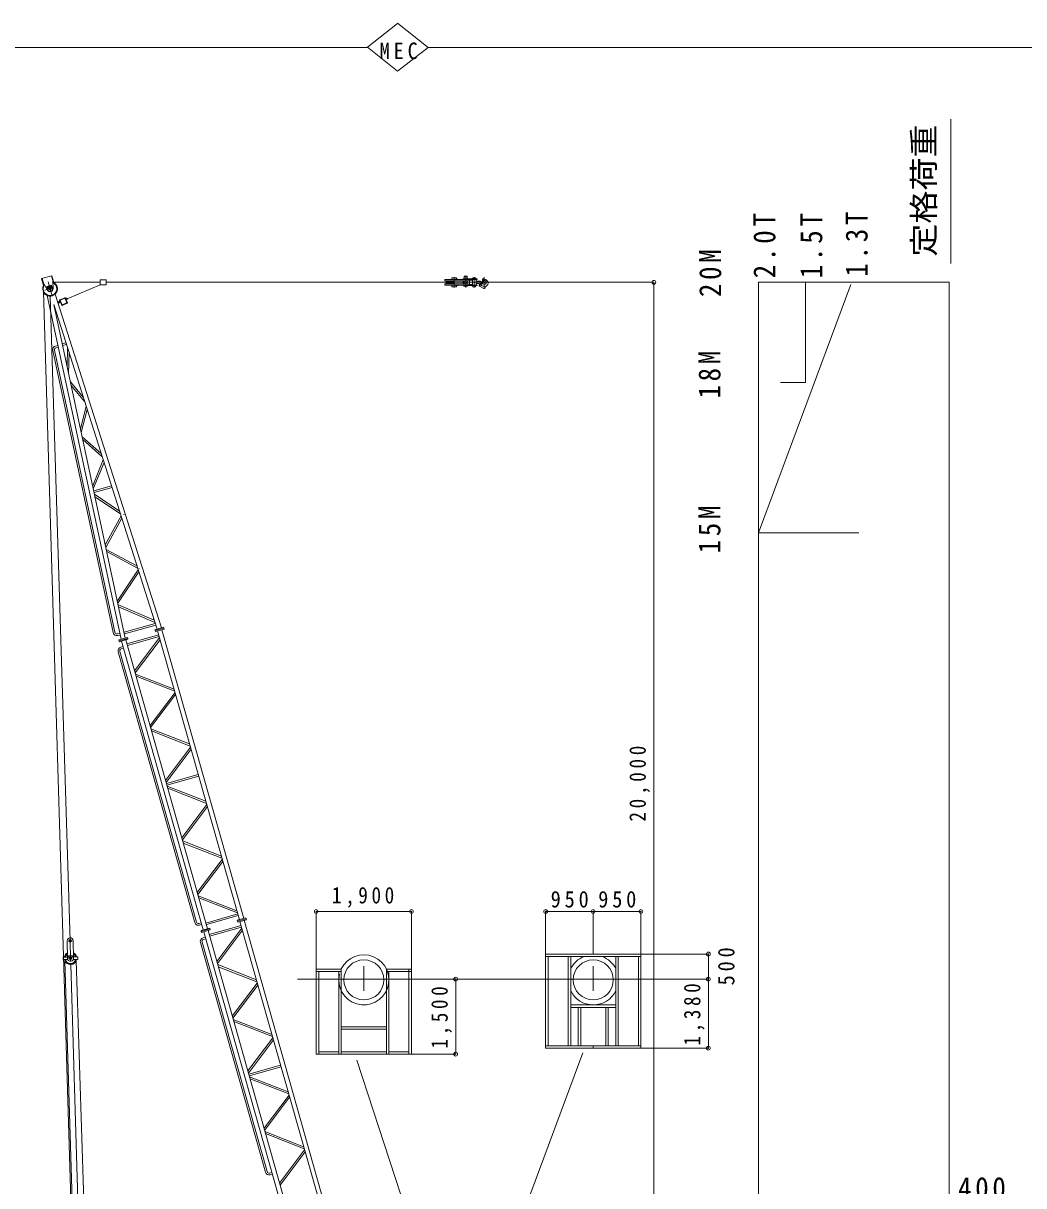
# Model space of a CAD drawing. Units: millimetres at full size, sheet at 1:150; details may follow other scales. Extents: x -30700 to 29919, y -306531 to 293469.
# Drawn here: x -8669 to 11300, y -2436 to 20776 of the extents above; entities that cross this region are included whole.
import ezdxf
from ezdxf.enums import TextEntityAlignment as Align

# ---------------------------------------------------------------- set-up
doc = ezdxf.new("R2010")
doc.units = ezdxf.units.MM
doc.header["$LTSCALE"] = 150
doc.header["$PDMODE"] = 32
doc.header["$PDSIZE"] = 75
for name, color, linetype, lineweight in [('0-0', 7, 'Continuous', 9), ('1-1', 7, 'Continuous', 9), ('1-2', 4, 'Continuous', 9)]:
    doc.layers.add(name, color=color, linetype=linetype, lineweight=lineweight)
doc.styles.add('ＭＳ ゴシック', font='')
doc.styles.get('ＭＳ ゴシック').set_extended_font_data('MS Gothic')

msp = doc.modelspace()

# ---------------------------------------------------------------- linework, layer by layer
at = {"layer": '0-0'}
for p, q in [((-1801, 20297.4), (-1198.2, 20769.6)), ((-1198.2, 20776.2), (-590.8, 20292.8)), ((-30700.2, 20292.6), (-1800.5, 20292.6))]:
    msp.add_line(p, q, dxfattribs=at)
for points in [[(-1801, 20297.4), (-1197.7, 19817.3), (-590.8, 20292.8)], [(-591.6, 20292.6), (29918.9, 20292.6), (29918.9, -21666.9)]]:
    msp.add_lwpolyline(points, dxfattribs=at)
at = {"layer": '1-1'}
for p, q in [((-8302.4, 15676.7), (-8096.5, 15735)), ((-8302.4, 15676.7), (-8264.5, 15542.8)), ((-8290.9, 15680), (-8251.6, 15541.3)), ((-8263.6, 15583.7), (-8186.5, 15445.6)), ((-8173.7, 15614.8), (-8092.3, 15327.3)), ((-8108, 15731.7), (-8068.8, 15593.1)), ((-8096.5, 15735), (-8058.6, 15601)), ((-8080.8, 15635.5), (-8074.2, 15477.4)), ((-8059.3, 15603.4), (-7134.1, 15603.4)), ((-7791.8, 15276.7), (-7134.1, 15553.4)), ((-7134.1, 15653.4), (-7014.1, 15653.4)), ((-7134.1, 15553.4), (-7134.1, 15653.4)), ((-7134.1, 15553.4), (-7014.1, 15553.4)), ((-7014.1, 15553.4), (-7014.1, 15653.4)), ((-7014.1, 15603.4), (-67.8, 15603.4)), ((-257.8, 15658.4), (-257.8, 15633.4)), ((-257.8, 15658.4), (392.2, 15658.4)), ((-257.8, 15633.4), (212.2, 15633.4)), ((-257.8, 15573.4), (212.2, 15573.4)), ((-257.8, 15548.4), (-257.8, 15573.4)), ((-227.8, 15613.4), (-227.8, 15623.4)), ((-227.8, 15623.4), (-67.8, 15623.4)), ((-227.8, 15613.4), (-202.9, 15609.3)), ((-227.8, 15613.4), (-67.8, 15613.4)), ((-227.8, 15593.4), (-202.9, 15597.4)), ((-227.8, 15583.4), (-227.8, 15593.4)), ((-227.8, 15593.4), (-67.8, 15593.4)), ((-227.8, 15583.4), (-67.8, 15583.4)), ((-127.8, 15633.4), (-127.8, 15623.4)), ((-127.8, 15583.4), (-127.8, 15573.4)), ((-22.8, 15690.4), (-112.8, 15690.4)), ((-112.8, 15690.4), (-112.8, 15658.4)), ((-67.8, 15705.3), (-67.8, 15498.1)), ((-67.8, 15573.4), (-67.8, 15633.4)), ((-42.8, 15664.4), (2.2, 15664.4)), ((-42.8, 15658.4), (-42.8, 15664.4)), ((-22.8, 15690.4), (-22.8, 15664.4)), ((2.2, 15658.4), (2.2, 15664.4)), ((112.2, 15633.4), (112.2, 15573.4)), ((132.2, 15718.3), (139.2, 15725.4)), ((132.2, 15718.3), (192.2, 15718.3)), ((132.2, 15718.3), (132.2, 15670.4)), ((132.2, 15633.4), (132.2, 15573.4)), ((185.1, 15725.4), (139.2, 15725.4)), ((162.2, 15705.3), (162.2, 15498.1)), ((185.1, 15725.4), (192.2, 15718.3)), ((192.2, 15718.3), (192.2, 15670.4)), ((192.2, 15633.4), (192.2, 15573.4)), ((212.2, 15658.4), (212.2, 15633.4)), ((212.2, 15548.4), (212.2, 15573.4)), ((237.2, 15558.4), (297.2, 15558.4)), ((282.2, 15676.4), (312.2, 15676.4)), ((282.2, 15670.4), (282.2, 15676.4)), ((297.2, 15548.4), (297.2, 15658.4)), ((307.2, 15690.4), (307.2, 15676.4)), ((312.2, 15670.4), (312.2, 15676.4)), ((332.2, 15705.3), (332.2, 15498.1)), ((366.5, 15628.4), (425.4, 15628.4)), ((366.5, 15578.4), (412.3, 15578.4)), ((367.2, 15548.4), (367.2, 15658.4)), ((392.2, 15658.4), (392.2, 15670.4)), ((509.1, 15644.3), (430.5, 15547.8)), ((464.1, 15545), (521.3, 15635.6)), ((532.2, 15705.3), (532.2, 15498.1)), ((-7590.1, -6917.3), (-8267.3, 15412.7)), ((-8239.5, 15445.1), (-8081.2, 15489.9)), ((-8190, 15339), (-6718, 8475)), ((-8187.1, 15506), (-8179.8, 15519.1)), ((-8187.1, 15506), (-8179.1, 15477.8)), ((-8118.4, 15536.5), (-8179.8, 15519.1)), ((-8179.1, 15477.8), (-8157.4, 15483.9)), ((-8170.7, 15500.9), (-8158.5, 15504.4)), ((-8166.1, 15496), (-8169.1, 15506.8)), ((-7735.5, 2455.7), (-8129.6, 15328)), ((-8117.9, 15509.6), (-8121, 15520.4)), ((-8119.9, 15515.3), (-8109.2, 15518.3)), ((-8118.9, 15494.8), (-8097.3, 15500.9)), ((-8118.4, 15536.5), (-8105.3, 15529.2)), ((-8105.3, 15529.2), (-8097.3, 15500.9)), ((-8086, 15488.5), (-8102.3, 15546.3)), ((-5912.4, 8703), (-8033.1, 15368.1)), ((-257.8, 15548.4), (392.2, 15548.4)), ((-112.8, 15516.4), (-112.8, 15548.4)), ((-22.8, 15516.4), (-112.8, 15516.4)), ((-42.8, 15548.4), (-42.8, 15542.4)), ((-42.8, 15542.4), (2.2, 15542.4)), ((-22.8, 15516.4), (-22.8, 15542.4)), ((2.2, 15548.4), (2.2, 15542.4)), ((107.2, 15548.4), (107.2, 15536.4)), ((107.2, 15536.4), (392.2, 15536.4)), ((127.2, 15536.4), (127.2, 15526.4)), ((127.2, 15526.4), (197.2, 15526.4)), ((197.2, 15536.4), (197.2, 15526.4)), ((282.2, 15536.4), (282.2, 15530.4)), ((282.2, 15530.4), (312.2, 15530.4)), ((307.2, 15516.4), (307.2, 15530.4)), ((312.2, 15536.4), (312.2, 15530.4)), ((392.2, 15548.4), (392.2, 15536.4)), ((435.3, 15525), (523.8, 15479.9)), ((464.1, 15545), (538.9, 15511.4)), ((-8061.3, 15163.3), (-6632.2, 8499.3)), ((-5998.1, 8678.7), (-8061.3, 15163.3)), ((-7984.8, 15216.3), (-7955.1, 15219.2)), ((-7972.4, 15178.8), (-7947.1, 15200.1)), ((-7932.5, 15223), (-7946, 15217.3)), ((-7900, 15146), (-7942.7, 15247.4)), ((-7928.6, 15213.8), (-7942.1, 15208.1)), ((-7838.7, 15296.6), (-7940, 15253.9)), ((-7929.6, 15242), (-7894.7, 15159.1)), ((-7926.9, 15248.6), (-7844, 15283.5)), ((-7893.5, 15143.3), (-7792.1, 15186)), ((-7888.2, 15156.4), (-7805.2, 15191.3)), ((-7837.4, 15280.8), (-7802.5, 15197.9)), ((-7789.4, 15192.5), (-7832.1, 15293.9)), ((-7821.8, 15269.5), (-7808.3, 15275.2)), ((-7818, 15260.3), (-7804.4, 15266)), ((-7892.5, 14376.2), (-7817.6, 14397.4)), ((-6871.8, 8608.1), (-8080, 14241.8)), ((-6838.6, 8615.2), (-8046.8, 14248.9)), ((-8022.4, 14330.9), (-7976, 14340.8)), ((-8015.3, 14297.6), (-7968.8, 14307.6)), ((-7885.4, 14342.9), (-7807.3, 14364.9)), ((-7794.7, 13920.1), (-7788.1, 14304.7)), ((-7763, 13784.7), (-7755.9, 14203.3)), ((-7470.6, 13306.9), (-7728.9, 13613.1)), ((-7443.7, 13222.2), (-7713.7, 13542.4)), ((-7527.9, 12675.7), (-7412.7, 13124.8)), ((-7511.9, 12601.2), (-7393.3, 13063.7)), ((-7113.9, 12185.5), (-7494.5, 12520.3)), ((-7098.4, 12126.6), (-7482.6, 12464.5)), ((-7283.6, 11536.7), (-7073.2, 12057.8)), ((-7270.9, 11477.4), (-7057, 12007)), ((-7262.2, 11436.7), (-6907.5, 11537.1)), ((-7255, 11403.4), (-6897.2, 11504.7)), ((-6747.7, 11034.9), (-7248, 11370.7)), ((-6731.2, 10982.8), (-7237.7, 11322.9)), ((-7031.2, 10359.6), (-6716.7, 10937.3)), ((-6663.8, 10963.4), (-6656.7, 10976.4)), ((-7014.9, 10318.3), (-6702.4, 10892.4)), ((-6400.5, 9943.5), (-7011.6, 10268.5)), ((-6385.8, 9897.2), (-7002.3, 10225.1)), ((-6791.2, 9240.5), (-6375.1, 9863.8)), ((-6781.2, 9194.2), (-6361.9, 9822.3)), ((-6354.9, 9894.2), (-6356.2, 9892.1)), ((-6326.6, 9875.3), (-6328, 9873.2)), ((-6054.6, 8856.5), (-6771.5, 9163.2)), ((-6041, 8813.7), (-6766.2, 9124)), ((-6743.5, 8593.6), (-6789.9, 8583.7)), ((-6657, 8614.9), (-6033.9, 8791.2)), ((-6649.9, 8581.6), (-6023.6, 8758.8)), ((-6041.2, 8666.5), (-6036.1, 8648.2)), ((-6036.1, 8648.2), (-5862.9, 8697.2)), ((-6036.1, 8648.2), (-5862.9, 8697.2)), ((-6036.1, 8648.2), (-5862.9, 8697.2)), ((-6036.1, 8648.2), (-5862.9, 8697.2)), ((-6030.9, 8630), (-6036.1, 8648.2)), ((-5987.2, 8642.3), (-4355.7, 2876.7)), ((-5901.4, 8666.6), (-4269.9, 2901)), ((-6851.7, 8570.4), (-6846.6, 8571.5)), ((-6782.8, 8550.4), (-6736.3, 8560.4)), ((-6762.9, 8462.3), (-6757.7, 8444)), ((-6757.7, 8444), (-6584.5, 8493)), ((-6757.7, 8444), (-6584.5, 8493)), ((-6757.7, 8444), (-6584.5, 8493)), ((-6757.7, 8444), (-6584.5, 8493)), ((-6752.6, 8425.7), (-6757.7, 8444)), ((-6708.8, 8438.1), (-5077.3, 2672.5)), ((-6623.1, 8462.4), (-4991.6, 2696.8)), ((-6600.2, 8381.6), (-5964.3, 8561.5)), ((-6591, 8348.8), (-5955, 8528.8)), ((-5949.2, 8508.2), (-6448.7, 7846.1)), ((-5937.6, 8467.1), (-6437.1, 7805)), ((-5246.6, 2821), (-6775.2, 8222.9)), ((-6742.5, 8232.2), (-5213.9, 2830.3)), ((-6723.4, 8315.5), (-6677.8, 8328.4)), ((-6714.2, 8282.8), (-6668.5, 8295.7)), ((-5658, 7478.9), (-6430.3, 7781.1)), ((-5646.3, 7437.9), (-6418.7, 7740)), ((-5639.6, 7413.9), (-6139.1, 6751.9)), ((-5627.9, 7372.9), (-6127.4, 6710.8)), ((-5348.3, 6384.7), (-6120.7, 6686.9)), ((-5336.7, 6343.6), (-6109.1, 6645.8)), ((-5329.9, 6319.7), (-5829.4, 5657.6)), ((-5318.3, 6278.6), (-5817.8, 5616.6)), ((-5812, 5595.9), (-5176, 5775.9)), ((-5802.7, 5563.2), (-5166.8, 5743.2)), ((-5024.5, 5240.4), (-5796.9, 5542.6)), ((-5012.9, 5199.4), (-5785.3, 5501.5)), ((-5006.1, 5175.4), (-5505.6, 4513.4)), ((-4994.5, 5134.4), (-5494, 4472.3)), ((-4714.9, 4146.2), (-5487.2, 4448.4)), ((-4703.3, 4105.1), (-5475.6, 4407.3)), ((-4696.5, 4081.2), (-5196, 3419.1)), ((-4684.9, 4040.1), (-5184.4, 3378.1)), ((-4405.2, 3052), (-5177.6, 3354.1)), ((-4393.6, 3010.9), (-5166, 3313.1)), ((-5163.3, 2802), (-5117.6, 2814.9)), ((-5023.7, 2810.3), (-4387.8, 2990.3)), ((-5014.5, 2777.6), (-4378.5, 2957.5)), ((-4399.4, 2864.3), (-4394.2, 2846.1)), ((-4394.2, 2846.1), (-4221, 2895.1)), ((-4394.2, 2846.1), (-4221, 2895.1)), ((-4389, 2827.8), (-4394.2, 2846.1)), ((-2719.5, -2905.2), (-4345.3, 2840.2)), ((-2633.8, -2881), (-4259.6, 2864.4)), ((-5154, 2769.3), (-5108.4, 2782.2)), ((-5121.1, 2660.1), (-5115.9, 2641.9)), ((-5115.9, 2641.9), (-4942.7, 2690.9)), ((-5115.9, 2641.9), (-4942.7, 2690.9)), ((-5110.7, 2623.6), (-5115.9, 2641.9)), ((-3441.2, -3109.5), (-5067, 2635.9)), ((-3355.5, -3085.2), (-4981.2, 2660.2)), ((-4958.4, 2579.4), (-4322.4, 2759.3)), ((-4949.1, 2546.7), (-4313.2, 2726.6)), ((-4307.3, 2706), (-4806.9, 2043.9)), ((-4295.7, 2664.9), (-4795.2, 2002.9)), ((-7786.6, 2104.8), (-7792.7, 2454.7)), ((-7766.7, 2455.2), (-7692.6, 2456.5)), ((-7725.8, 2057), (-7733.5, 2495.1)), ((-7672.8, 2456.8), (-7666.7, 2106.9)), ((-5133.3, 2420.7), (-3836.2, -2163.3)), ((-3803.5, -2154), (-5100.6, 2430)), ((-5081.6, 2513.3), (-5035.9, 2526.3)), ((-5072.3, 2480.6), (-5026.7, 2493.5)), ((-7871.1, 2128.3), (-7787.1, 2129.8)), ((-7870.2, 2078.3), (-7871.1, 2128.3)), ((-7767, 2125.1), (-7742, 2125.6)), ((-7764.8, 2105.2), (-7715, 2106)), ((-7712, 2126.1), (-7687, 2126.5)), ((-7687, 2126.5), (-7687.5, 2156.5)), ((-7667.1, 2131.9), (-7583.1, 2133.3)), ((-7582.2, 2083.4), (-7583.1, 2133.3)), ((3657.3, 2140.3), (1757.3, 2140.3)), ((1807.3, 2140.3), (1807.3, 360.3)), ((2207.3, 2140.3), (2207.3, 360.3)), ((2257.3, 2140.3), (2257.3, 360.3)), ((3157.3, 2140.3), (3157.3, 360.3)), ((3207.3, 2140.3), (3207.3, 360.3)), ((3607.3, 360.3), (3607.3, 2140.3)), ((-7870.2, 2078.3), (-7780.8, 2079.9)), ((-7576.3, -6501.2), (-7840.1, 2053.3)), ((-7463.6, -6421.7), (-7720.9, 1981)), ((-7671.7, 2081.8), (-7582.2, 2083.4)), ((-7610.2, 2060.4), (-7346.4, -6494.2)), ((-4016.1, 1676.7), (-4788.5, 1978.9)), ((-4004.5, 1635.7), (-4776.8, 1937.9)), ((-2821.3, 1890.3), (-2821.3, 190.3)), ((-2321.3, 1890.3), (-2821.3, 1890.3)), ((-2321.3, 1890.3), (-2321.3, 190.3)), ((-1871.3, 1947.7), (-1871.3, 1457.9)), ((-921.3, 1890.3), (-1421.3, 1890.3)), ((-1421.3, 1890.3), (-1421.3, 190.3)), ((-971.3, 190.3), (-971.3, 1890.3)), ((-921.3, 1890.3), (-921.3, 190.3)), ((2707.3, 1947.7), (2707.3, 1457.9)), ((3657.3, 1690.3), (-3195.1, 1690.3)), ((-2321.3, 1840.3), (-2821.3, 1840.3)), ((-2771.3, 1840.3), (-2771.3, 190.3)), ((-2371.3, 1840.3), (-2371.3, 190.3)), ((-921.3, 1840.3), (-1421.3, 1840.3)), ((-1371.3, 1840.3), (-1371.3, 190.3)), ((-3997.7, 1611.7), (-4497.2, 949.7)), ((-3986.1, 1570.7), (-4485.6, 908.6)), ((3157.3, 1175.3), (2257.3, 1175.3)), ((3157.3, 1125.3), (2257.3, 1125.3)), ((2407.3, 1125.3), (2407.3, 360.3)), ((2457.3, 1125.3), (2457.3, 360.3)), ((2957.3, 1125.3), (2957.3, 360.3)), ((3007.3, 1125.3), (3007.3, 360.3)), ((-3706.5, 582.5), (-4478.8, 884.7)), ((-3694.8, 541.5), (-4467.2, 843.6)), ((-1421.3, 740.3), (-2321.3, 740.3)), ((-3688.1, 517.5), (-4187.6, -144.5)), ((-3676.5, 476.5), (-4176, -185.6)), ((-1421.3, 690.3), (-2321.3, 690.3)), ((-2371.3, 240.3), (-2771.3, 240.3)), ((-1421.3, 240.3), (-2321.3, 240.3)), ((-971.3, 240.3), (-1371.3, 240.3)), ((1757.3, 360.3), (3657.3, 360.3)), ((2707.3, 360.3), (2707.3, 310.3)), ((-921.3, 190.3), (-2821.3, 190.3)), ((-2014.3, 69.5), (-461.1, -4667.8)), ((-4170.1, -206.2), (-3534.2, -26.3)), ((-4160.9, -239), (-3524.9, -59)), ((-3382.7, -561.8), (-4155, -259.6)), ((-3371, -602.8), (-4143.4, -300.6)), ((-3364.3, -626.8), (-3863.8, -1288.8)), ((-3352.7, -667.8), (-3852.2, -1329.9)), ((-3073, -1656), (-3845.4, -1353.8)), ((-3061.4, -1697), (-3833.8, -1394.9)), ((-3054.6, -1721), (-3554.1, -2383.1)), ((-3043, -1762), (-3542.5, -2424.1)), ((-3752.9, -2182.3), (-3707.2, -2169.4)), ((-3743.6, -2215), (-3697.9, -2202.1))]:
    msp.add_line(p, q, dxfattribs=at)
for points in [[(107.2, 15658.4), (107.2, 15670.4), (392.2, 15670.4)], [(237.2, 15558.4), (237.2, 15648.4), (297.2, 15648.4)], [(307.2, 15690.4), (357.2, 15690.4), (357.2, 15670.4)], [(447.9, 15569.7), (447, 15570.4), (442.7, 15572.5), (438.2, 15574.3), (429.9, 15576.4), (421.2, 15577.6), (412.3, 15578.2), (407, 15578.5)], [(475.2, 15602.7), (473.8, 15603.9), (471.1, 15606.3), (466.3, 15610.4), (461.3, 15614.2), (456.1, 15617.6), (452.9, 15619.4), (449.4, 15621.1), (443.1, 15623.5), (436.6, 15625.5), (429.9, 15627.2), (426, 15628.1)], [(504.1, 15574.9), (500, 15579), (492.8, 15586.1), (491.1, 15587.7)], [(521, 15667.9), (518.9, 15669.3), (515.3, 15671.6), (511.5, 15673.4), (507.4, 15674.5), (504.8, 15674.6), (503.8, 15674.6), (502.1, 15674.3), (500.6, 15673.9), (499.3, 15673.2), (498.7, 15672.6), (498.2, 15671.7), (497.9, 15669.7), (498.2, 15667.5), (498.9, 15665.2), (499.4, 15663.8), (500.2, 15662.3), (501.5, 15659.8), (503, 15657.6), (504.6, 15655.6), (505.5, 15654.4)], [(-8182.2, 15461.3), (-8198.6, 15519), (-8102.3, 15546.3)], [(307.2, 15516.4), (357.2, 15516.4), (357.2, 15536.4)], [(-6041.2, 8666.5), (-5868, 8715.5), (-5862.9, 8697.2)], [(-6030.9, 8630), (-5857.7, 8679), (-5862.9, 8697.2)], [(-6762.9, 8462.3), (-6589.7, 8511.3), (-6584.5, 8493)], [(-6752.6, 8425.7), (-6579.4, 8474.8), (-6584.5, 8493)], [(-4399.4, 2864.3), (-4226.2, 2913.4), (-4221, 2895.1)], [(-4389, 2827.8), (-4215.8, 2876.8), (-4221, 2895.1)], [(-5121.1, 2660.1), (-4947.9, 2709.1), (-4942.7, 2690.9)], [(-5110.7, 2623.6), (-4937.5, 2672.6), (-4942.7, 2690.9)], [(-7767, 2125.1), (-7767.5, 2155.1), (-7687.5, 2156.5)], [(2498.5, 220.3), (856, -4208.2), (2101.6, -4208.2)]]:
    msp.add_lwpolyline(points, dxfattribs=at)
msp.add_lwpolyline([(1757.3, 310.3), (3657.3, 310.3), (3657.3, 2190.3), (1757.3, 2190.3)], close=True, dxfattribs=at)
for centre, radius in [((-8167.7, 15501.8), 6), ((-8134.1, 15474.9), 25), ((-8134.1, 15474.9), 25), ((-8119.9, 15515.3), 6), ((442.2, 15538.4), 5), ((-7954.2, 15208.5), 11), ((-7954.2, 15208.5), 6), ((-7931.6, 15246.6), 5), ((-7892.8, 15154.5), 5), ((-7839.4, 15285.4), 5), ((-7796.3, 15274.9), 11), ((-7800.6, 15193.2), 5), ((-7796.3, 15274.9), 6), ((-7732.8, 2455.8), 25), ((-7726.6, 2105.8), 25), ((-1871.3, 1675.3), 400), ((2707.3, 1675.3), 400)]:
    msp.add_circle(centre, radius, dxfattribs=at)
for centre, radius, start, end in [((-8134.1, 15474.9), 147, 152.50952, 59.09033), ((-8134.1, 15474.9), 135, 145.57645, 66.02339), ((-203.8, 15603.4), 6, 270, 90), ((532.5, 15683.4), 40, 221.14647, 268.9021), ((532.2, 15603.4), 40, 225.42436, 90), ((514.9, 15639.6), 7.5, 327.74117, 140.84425), ((532.5, 15683.4), 20, 226.06374, 268.61186), ((532.2, 15588.4), 75, 271.7762, 90), ((-8134.1, 15474.9), 60, 209.18887, 2.41098), ((-8134.1, 15474.9), 50, 195.79993, 15.79993), ((442.2, 15538.4), 15, 140.84126, 242.96158), ((532.2, 15588.4), 75, 210.42366, 219.91811), ((531.8, 15495.5), 17.5, 242.96391, 88.67542), ((-7938.1, 15249.3), 5, 112.83261, 202.83571), ((-7895.4, 15147.9), 5, 202.80475, 292.83571), ((-7836.7, 15292), 5, 22.80475, 112.83572), ((-7794.1, 15190.6), 5, 292.83263, 22.83572), ((-8006.7, 14257.5), 75, 102.10458, 192.1037), ((-8006.7, 14257.5), 41, 102.10431, 192.10442), ((-6798.5, 8623.8), 75, 192.10371, 282.10371), ((-6798.5, 8623.8), 41, 192.10442, 282.10442), ((-6703, 8243.3), 75, 105.79991, 195.79991), ((-6703, 8243.3), 41, 105.79991, 195.79991), ((-5174.4, 2841.4), 75, 195.79991, 285.79991), ((-5174.4, 2841.4), 41, 195.79991, 285.79991), ((-7732.8, 2455.8), 60, 0.99989, 180.99989), ((-5061.2, 2441.2), 75, 105.79993, 195.79993), ((-5061.2, 2441.2), 41, 105.79993, 195.79993), ((-7726.6, 2105.8), 125, 119.68535, 169.46346), ((-7726.6, 2105.8), 115, 122.4487, 168.44461), ((-7726.6, 2105.8), 105, 125.8497, 167.22636), ((-7726.6, 2105.8), 60, 180.99989, 0.99989), ((-7726.6, 2105.8), 125, 12.53632, 62.31442), ((-7726.6, 2105.8), 115, 13.55518, 59.55107), ((-7726.6, 2105.8), 105, 14.77342, 56.15007), ((-1871.3, 1675.3), 500, 166.95534, 154.15807), ((2707.3, 1675.3), 500, 111.56517, 154.15807), ((2707.3, 1675.3), 500, 25.8419, 68.43481), ((-7726.6, 2105.8), 125, 192.5363, 349.46347), ((-7726.6, 2105.8), 115, 193.55518, 348.4446), ((-7726.6, 2105.8), 105, 194.77342, 347.22636), ((2707.3, 1675.3), 500, 205.84192, 334.15807), ((-3764, -2142.8), 75, 195.79993, 285.79993), ((-3764, -2142.8), 41, 195.79993, 285.79993)]:
    msp.add_arc(centre, radius, start, end, dxfattribs=at)
at = {"layer": '1-2'}
for p, q in [((9841.6, 15981.6), (9841.6, 18864.2)), ((-546.5, 15603.4), (3916.3, 15603.4)), ((3916.3, -4396.6), (3916.3, 15603.4)), ((6008.4, 10603.4), (7846.1, 15558.4)), ((6941.9, 13603.4), (6941.9, 15603.4)), ((9810.9, -3405.6), (9810.9, 15603.4)), ((6441.9, 13603.4), (6941.9, 13603.4)), ((6008.4, 10603.4), (8008.4, 10603.4)), ((-2821.3, 3040.4), (-921.3, 3040.4)), ((-2821.3, 3040.4), (-2821.3, 1890.3)), ((-921.3, 3040.4), (-921.3, 1890.3)), ((1757.3, 3040.4), (2707.3, 3040.4)), ((1757.3, 3040.4), (1757.3, 2190.3)), ((2707.3, 3040.4), (2707.3, 2190.3)), ((-37.5, 1690.3), (-921.3, 1690.3)), ((-37.5, 190.3), (-37.5, 1690.3)), ((5005.2, 1690.3), (3657.3, 1690.3)), ((5005.2, 310.3), (5005.2, 1690.3)), ((5005.2, 310.3), (3657.3, 310.3)), ((-37.5, 190.3), (-921.3, 190.3))]:
    msp.add_line(p, q, dxfattribs=at)
for points in [[(6008.4, -3405.6), (6008.4, 15603.4), (9810.9, 15603.4)], [(2707.3, 3040.4), (3657.3, 3040.4), (3657.3, 2190.3)], [(5005.2, 1690.3), (5005.2, 2190.3), (3657.3, 2190.3)]]:
    msp.add_lwpolyline(points, dxfattribs=at)
for p in [(3916.3, 15603.4), (-2821.3, 3040.4), (-921.3, 3040.4), (1757.3, 3040.4), (2707.3, 3040.4), (3657.3, 3040.4), (5005.2, 2190.3), (-37.5, 1690.3), (5005.2, 1690.3), (5005.2, 310.3), (-37.5, 190.3)]:
    msp.add_point(p, dxfattribs=at)

# ---------------------------------------------------------------- texts
at = {"layer": '0-0', "insert": (-1555.5, 20055.3), "char_height": 329.9, "attachment_point": 7, "style": 'ＭＳ ゴシック'}
msp.add_mtext('\\T1.38;\\W0.9;MEC', dxfattribs=at)
at = {"layer": '1-2', "color": 7, "style": 'ＭＳ ゴシック', "width": 1.1}
msp.add_text('定格荷重', height=439.9, rotation=90, dxfattribs=at).set_placement((9655.4, 16114.7), align=Align.BOTTOM_LEFT)
at = {"layer": '1-2', "color": 7, "attachment_point": 7, "rotation": 90, "style": 'ＭＳ ゴシック'}
for s, insert, char_height in [('\\T1.28;\\W0.9;2.0T', (6349.1, 15683.1), 439.9), ('\\T1.28;\\W0.9;1.5T', (7284.7, 15683.1), 439.9), ('\\T1.28;\\W0.9;1.3T', (8189.2, 15714.3), 439.9), ('\\T1.27;\\W0.9;20M', (5267.5, 15308.4), 439.9), ('\\T1.27;\\W0.9;18M', (5252.5, 13282.4), 439.9), ('\\T1.27;\\W0.9;15M', (5252.5, 10190.8), 439.9), ('\\T1.39;\\W0.85;20,000', (3841.3, 4834.6), 329.9), ('\\T1.38;\\W0.9;500', (5530.2, 1565.3), 329.9), ('\\T1.38;\\W0.85;1,500', (-112.5, 302.8), 329.9), ('\\T1.38;\\W0.85;1,380', (4930.2, 362.8), 329.9)]:
    msp.add_mtext(s, dxfattribs=dict(at, insert=insert, char_height=char_height))
at = {"layer": '1-2', "color": 7, "attachment_point": 7, "style": 'ＭＳ ゴシック'}
for s, insert, char_height in [('\\T1.38;\\W0.85;1,900', (-2508.8, 3115.4), 329.9), ('\\T1.38;\\W0.9;950', (1857.3, 3115.4), 329.9), ('\\T1.38;\\W0.9;950', (2807.3, 3115.4), 329.9), ('\\T1.27;\\W0.9;400', (9988.8, -2708.3), 439.9)]:
    msp.add_mtext(s, dxfattribs=dict(at, insert=insert, char_height=char_height))

doc.saveas('drawing.dxf')
